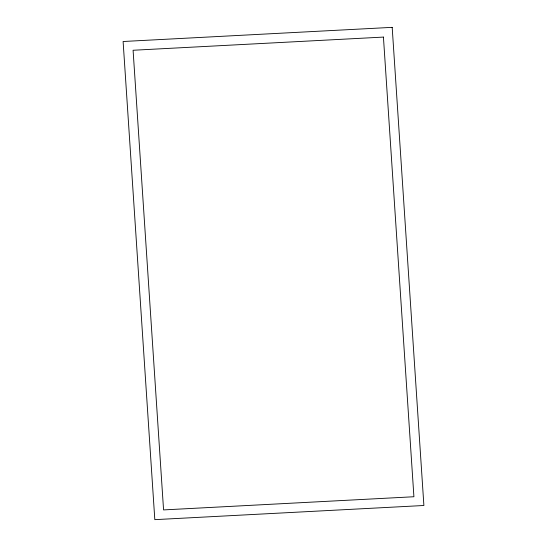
<?xml version="1.0" encoding="UTF-8"?>
<svg xmlns="http://www.w3.org/2000/svg" width="547" height="547" viewBox="0 0 547 547"><rect width="100%" height="100%" fill="white"/><g stroke="black" fill="none" stroke-linecap="round" stroke-linejoin="round"><path stroke-width="0.82" d="M392.185 27.35L123.109 41.504L154.815 519.65L423.891 505.496L392.185 27.35M383.433 37.087L133.085 50.256L163.567 509.913L413.915 496.744L383.433 37.087"/></g></svg>
